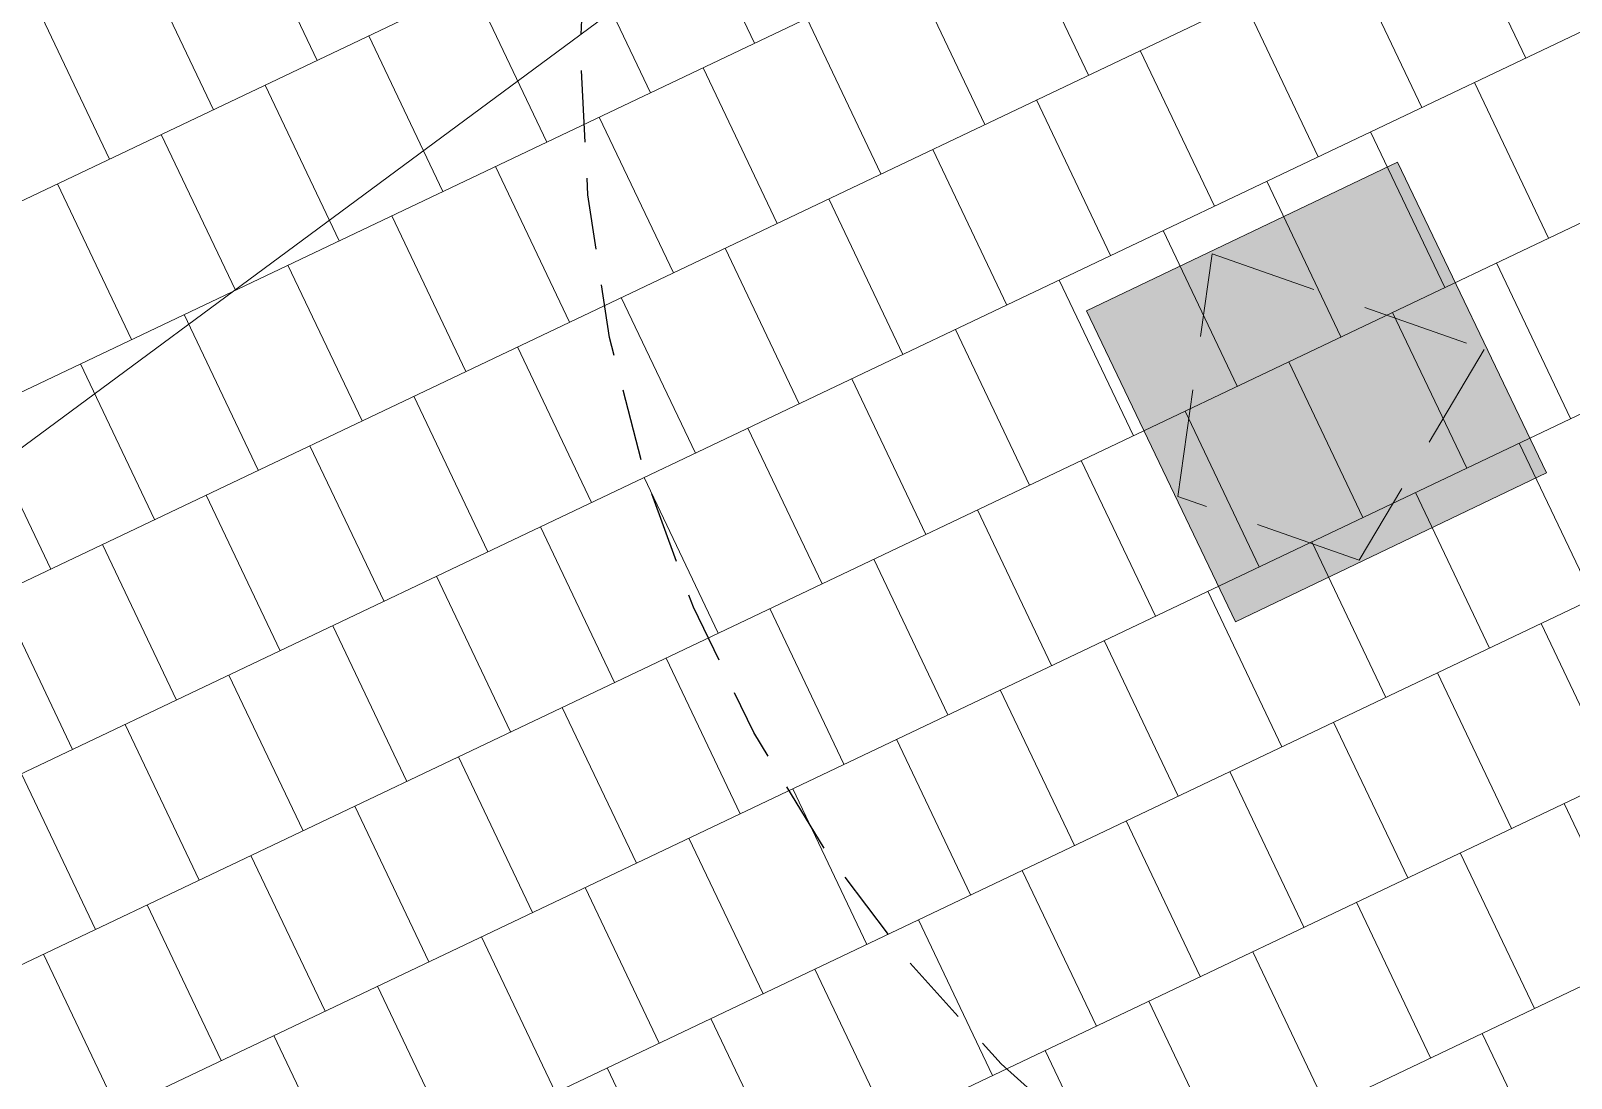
# Model space of a CAD drawing. Header units: metres. Extents: x 678805 to 1359287, y 2747329 to 5497370.
# Drawn here: x 679656.99 to 679662.36, y 2748572.24 to 2748575.89 of the extents above; entities that cross this region are included whole.
import ezdxf
from ezdxf.enums import TextEntityAlignment as Align

# ---------------------------------------------------------------- set-up
doc = ezdxf.new("R2010")
doc.units = ezdxf.units.M
doc.linetypes.add('XREF_MON_HSC_FURNITURE$0$DASHED2', pattern=[0.375, 0.25, -0.125])
doc.linetypes.add('XREF_MON_SFT_TREES$0$HIDDEN', pattern=[0.375, 0.25, -0.125])
for name, color, linetype in [('00_XREF_MON_HSC_PAVEMENT', 7, 'Continuous'), ('00_XREF_TWQ_BUILDINGS', 7, 'Continuous'), ('00_XREF_TWQ_SFT_TREES', 7, 'Continuous'), ('XREF_MON_SFT_TREES$0$SL_TREE_CANOPY', 251, 'XREF_MON_SFT_TREES$0$HIDDEN')]:
    doc.layers.add(name, color=color, linetype=linetype)
doc.layers.add('02-L-Waterfeatures 01', color=7, linetype='Continuous', true_color=0x4da6ff)
doc.layers.add('XREF_MON_SFT_TREES$0$SL_TREE_ZIZIPHUS_SPINA', color=7, linetype='Continuous', true_color=0xc6d408)
doc.layers.add('XREF_MON_GENERAL_LAYOUT$0$02-L-Level Curves 0.25-0.75m', color=33, linetype='Continuous', lineweight=5)
doc.layers.add('XREF_MON_HSC_FURNITURE$0$02-L-Furnitures  type 1', color=8, linetype='Continuous', lineweight=13)
doc.layers.add('XREF_MON_HSC_PAVEMENT$0$02-L-Joints-Paviment_07_Precast Concrete Blocks 60X40', color=7, linetype='Continuous', lineweight=5, true_color=0x999999)
doc.layers.add('XREF_MON_HSC_PAVEMENT$0$03-TR-Pavement_07_Precast Concrete Blocks 60X40', color=7, linetype='Continuous', lineweight=5, true_color=0x999999)
doc.layers.get('XREF_MON_SFT_TREES$0$SL_TREE_ZIZIPHUS_SPINA').off()
doc.styles.add('XREF_MON_GENERAL_LAYOUT$0$Standard', font='arial.ttf')

# ---------------------------------------------------------------- blocks, each defined once
blk = doc.blocks.new('XREF_MON_SFT_TREES$0$Ziziphus_spina_christi')
at = {"layer": 'XREF_MON_SFT_TREES$0$SL_TREE_CANOPY', "linetype": 'XREF_MON_SFT_TREES$0$HIDDEN'}
blk.add_circle((0, 0), 5, dxfattribs=at)
blk = doc.blocks.new('XREF_MON_SFT_TREES')
at = {"layer": 'XREF_MON_SFT_TREES$0$SL_TREE_ZIZIPHUS_SPINA', "rotation": 25.44812939262281}
for p in [(679652.3745, 2748579.4259), (679663.9075, 2748575.8299)]:
    blk.add_blockref('XREF_MON_SFT_TREES$0$Ziziphus_spina_christi', p, dxfattribs=at)
blk = doc.blocks.new('XREF_MON_HSC_PAVEMENT')
at = {"layer": 'XREF_MON_HSC_PAVEMENT$0$02-L-Joints-Paviment_07_Precast Concrete Blocks 60X40'}
for points in [[(679659.5128, 2748575.8458), (679659.255, 2748576.3876)], [(679662.197, 2748575.7942), (679661.9392, 2748576.336)], [(679657.9915, 2748575.7864), (679657.7337, 2748576.3282)], [(679660.6758, 2748575.7348), (679660.418, 2748576.2766)], [(679659.1516, 2748575.6739), (679658.8938, 2748576.2157)], [(679657.6304, 2748575.6145), (679657.3725, 2748576.1563)], [(679661.8359, 2748575.6223), (679661.578, 2748576.1641)], [(679660.3146, 2748575.5629), (679660.0568, 2748576.1047)], [(679658.7904, 2748575.502), (679658.5326, 2748576.0438)], [(679657.2692, 2748575.4426), (679657.0113, 2748575.9844)], [(679661.4747, 2748575.4504), (679661.2168, 2748575.9922)], [(679659.9534, 2748575.391), (679659.6956, 2748575.9328)], [(679658.4292, 2748575.3301), (679658.1714, 2748575.8719)], [(679661.1135, 2748575.2785), (679660.8557, 2748575.8203)], [(679659.5922, 2748575.2191), (679659.3344, 2748575.7609)], [(679658.068, 2748575.1583), (679657.8102, 2748575.7001)], [(679662.2765, 2748575.1675), (679662.0187, 2748575.7093)], [(679660.7523, 2748575.1067), (679660.4945, 2748575.6485)], [(679659.231, 2748575.0473), (679658.9732, 2748575.589)], [(679657.7068, 2748574.9864), (679657.449, 2748575.5282)], [(679661.9153, 2748574.9957), (679661.6575, 2748575.5374)], [(679660.3911, 2748574.9348), (679660.1333, 2748575.4766)], [(679658.8699, 2748574.8754), (679658.612, 2748575.4172)], [(679661.5541, 2748574.8238), (679661.2963, 2748575.3656)], [(679657.3456, 2748574.8145), (679657.0878, 2748575.3563)], [(679660.0299, 2748574.7629), (679659.7721, 2748575.3047)], [(679658.5087, 2748574.7035), (679658.2509, 2748575.2453)], [(679661.1929, 2748574.6519), (679660.9351, 2748575.1937)], [(679659.6687, 2748574.591), (679659.4109, 2748575.1328)], [(679658.1475, 2748574.5316), (679657.8897, 2748575.0734)], [(679662.353, 2748574.5394), (679662.0952, 2748575.0812)], [(679660.8317, 2748574.48), (679660.5739, 2748575.0218)], [(679659.3075, 2748574.4192), (679659.0497, 2748574.961)], [(679657.7863, 2748574.3598), (679657.5285, 2748574.9015)], [(679661.9918, 2748574.3676), (679661.734, 2748574.9093)], [(679660.4706, 2748574.3082), (679660.2127, 2748574.8499)], [(679658.9463, 2748574.2473), (679658.6885, 2748574.7891)], [(679657.4251, 2748574.1879), (679657.1673, 2748574.7297)], [(679661.6306, 2748574.1957), (679661.3728, 2748574.7375)], [(679660.1094, 2748574.1363), (679659.8515, 2748574.6781)], [(679658.5851, 2748574.0754), (679658.3273, 2748574.6172)], [(679661.2694, 2748574.0238), (679661.0116, 2748574.5656)], [(679657.0639, 2748574.016), (679656.8061, 2748574.5578)], [(679659.7482, 2748573.9644), (679659.4904, 2748574.5062)], [(679662.4324, 2748573.9128), (679662.1746, 2748574.4546)], [(679658.2239, 2748573.9035), (679657.9661, 2748574.4453)], [(679660.9082, 2748573.8519), (679660.6504, 2748574.3937)], [(679659.387, 2748573.7925), (679659.1292, 2748574.3343)], [(679657.8628, 2748573.7317), (679657.6049, 2748574.2734)], [(679662.0712, 2748573.7409), (679661.8134, 2748574.2827)], [(679660.547, 2748573.6801), (679660.2892, 2748574.2218)], [(679659.0258, 2748573.6206), (679658.768, 2748574.1624)], [(679657.5016, 2748573.5598), (679657.2438, 2748574.1016)], [(679661.7101, 2748573.569), (679661.4522, 2748574.1108)], [(679660.1858, 2748573.5082), (679659.928, 2748574.05)], [(679658.6646, 2748573.4488), (679658.4068, 2748573.9906)], [(679657.1404, 2748573.3879), (679656.8826, 2748573.9297)], [(679661.3489, 2748573.3972), (679661.0911, 2748573.939)], [(679659.8246, 2748573.3363), (679659.5668, 2748573.8781)], [(679658.3034, 2748573.2769), (679658.0456, 2748573.8187)], [(679662.5089, 2748573.2847), (679662.2511, 2748573.8265)], [(679660.9877, 2748573.2253), (679660.7299, 2748573.7671)], [(679659.4635, 2748573.1644), (679659.2056, 2748573.7062)], [(679662.1477, 2748573.1128), (679661.8899, 2748573.6546)], [(679657.9422, 2748573.105), (679657.6844, 2748573.6468)], [(679660.6265, 2748573.0534), (679660.3687, 2748573.5952)], [(679659.1023, 2748572.9926), (679658.8444, 2748573.5343)], [(679657.581, 2748572.9331), (679657.3232, 2748573.4749)], [(679661.7865, 2748572.941), (679661.5287, 2748573.4827)], [(679660.2653, 2748572.8815), (679660.0075, 2748573.4233)], [(679658.7411, 2748572.8207), (679658.4833, 2748573.3625)], [(679657.2198, 2748572.7613), (679656.962, 2748573.303)], [(679661.4253, 2748572.7691), (679661.1675, 2748573.3109)], [(679659.9041, 2748572.7097), (679659.6463, 2748573.2514)], [(679658.3799, 2748572.6488), (679658.1221, 2748573.1906)], [(679662.5884, 2748572.6581), (679662.3306, 2748573.1998)], [(679661.0641, 2748572.5972), (679660.8063, 2748573.139)], [(679659.5429, 2748572.5378), (679659.2851, 2748573.0796)], [(679658.0187, 2748572.4769), (679657.7609, 2748573.0187)], [(679662.2272, 2748572.4862), (679661.9694, 2748573.028)], [(679660.703, 2748572.4253), (679660.4451, 2748572.9671)], [(679659.1817, 2748572.3659), (679658.9239, 2748572.9077)], [(679657.6575, 2748572.305), (679657.3997, 2748572.8468)], [(679661.866, 2748572.3143), (679661.6082, 2748572.8561)], [(679660.3418, 2748572.2534), (679660.084, 2748572.7952)], [(679658.8205, 2748572.194), (679658.5627, 2748572.7358)], [(679661.5048, 2748572.1424), (679661.247, 2748572.6842)], [(679657.2963, 2748572.1332), (679657.0385, 2748572.675)], [(679659.9806, 2748572.0816), (679659.7228, 2748572.6234)], [(679658.4593, 2748572.0222), (679658.2015, 2748572.5639)], [(679661.1436, 2748571.9706), (679660.8858, 2748572.5123)], [(679659.6194, 2748571.9097), (679659.3616, 2748572.4515)], [(679658.0982, 2748571.8503), (679657.8403, 2748572.3921)], [(679662.3037, 2748571.8581), (679662.0458, 2748572.3999)], [(679660.7824, 2748571.7987), (679660.5246, 2748572.3405)], [(679659.2582, 2748571.7378), (679659.0004, 2748572.2796)]]:
    blk.add_lwpolyline(points, dxfattribs=at)
at = {"layer": 'XREF_MON_HSC_PAVEMENT$0$03-TR-Pavement_07_Precast Concrete Blocks 60X40'}
for p, q in [((679646.2496, 2748570.1988), (679665.6068, 2748579.4102)), ((679646.5081, 2748569.6574), (679665.926, 2748578.8976)), ((679646.7667, 2748569.1159), (679666.2452, 2748578.3851)), ((679648.6555, 2748569.3503), (679666.5644, 2748577.8725)), ((679647.8009, 2748566.9502), (679667.5221, 2748576.3348)), ((679648.0594, 2748566.4088), (679667.8413, 2748575.8222)), ((679648.9133, 2748568.8085), (679662.9989, 2748575.5113)), ((679648.318, 2748565.8673), (679668.1605, 2748575.3096)), ((679649.1711, 2748568.2667), (679663.2567, 2748574.9695))]:
    blk.add_line(p, q, dxfattribs=at)
blk = doc.blocks.new('XREF_MON_HSC_FURNITURE$0$Poliedric concrete bench 3')
at = {"true_color": 0xebebeb}
h = blk.add_hatch(color=7, dxfattribs=at)
h.dxf.hatch_style = 1
h.paths.add_polyline_path([(0, 0), (1.2, 0), (1.2, 1.2), (0, 1.2)])
at = {"color": 0}
blk.add_lwpolyline([(0, 0), (1.2, 0), (1.2, 1.2), (0, 1.2)], close=True, dxfattribs=at)
at = {"color": 253, "linetype": 'XREF_MON_HSC_FURNITURE$0$DASHED2', "ltscale": 1.5}
blk.add_lwpolyline([(0.0077, 0.4808), (0.4809, 1.1906), (1.1906, 0.4809), (0.4808, 0.0077)], close=True, dxfattribs=at)
blk = doc.blocks.new('XREF_MON_HSC_FURNITURE')
at = {"layer": 'XREF_MON_HSC_FURNITURE$0$02-L-Furnitures  type 1', "rotation": 25.59600512096665}
blk.add_blockref('XREF_MON_HSC_FURNITURE$0$Poliedric concrete bench 3', (679661.1869, 2748573.8319), dxfattribs=at)
blk = doc.blocks.new('XREF_MON_GENERAL_LAYOUT')
at = {"layer": 'XREF_MON_GENERAL_LAYOUT$0$02-L-Level Curves 0.25-0.75m', "ltscale": 0.3}
blk.add_lwpolyline([(679676.8594, 2748590.2148), (679674.0288, 2748587.0554), (679647.3045, 2748567.2983)], dxfattribs=at)
at = {"style": 'XREF_MON_GENERAL_LAYOUT$0$Standard'}
for tag, rotation, p in [('604,00', 330.2643, (679905.7703, 2748776.5578)), ('603,00', 330.2643, (679901.8609, 2748753.4772)), ('600,00', 133.826, (679944.5968, 2748745.1526)), ('602,00', 330.2643, (679883.3192, 2748738.7269)), ('601,00', 117.8906, (679920.972, 2748732.8701)), ('601,00', 330.2643, (679864.7775, 2748723.9765)), ('600,00', 40.8833, (679777.4054, 2748705.4436, 1.17)), ('602,00', 330.2643, (679941.2749, 2748705.483)), ('601,00', 40.8833, (679701.7984, 2748703.8886, 1.17)), ('598,00', 62.091, (679810.2666, 2748702.6187)), ('600,00', 330.2643, (679877.7815, 2748691.1312)), ('600,00', 19.5511, (679920.4438, 2748685.4955)), ('601,00', 330.2643, (679934.8129, 2748683.8036)), ('599,00', 330.2643, (679854.5671, 2748679.0611)), ('600,00', 88.3928, (679743.9135, 2748675.5716)), ('599,00', 20.6086, (679924.2599, 2748675.2164)), ('601,00', 88.3928, (679728.0346, 2748671.3178, -2)), ('602,00', 88.3928, (679711.8258, 2748665.9661, -1)), ('603,00', 88.3928, (679695.6151, 2748660.611)), ('599,00', 40.8833, (679788.8073, 2748655.8292, 1.17)), ('601,00', 40.8833, (679627.6123, 2748644.6026, 1.17)), ('603,00', 41.7058, (679702.4989, 2748628.4844, 1.17)), ('600,00', 40.8833, (679645.925, 2748597.9261, 1.17)), ('599,00', 34.2277, (679673.5744, 2748555.136, 5.34))]:
    blk.add_attdef(tag, text='', height=1, rotation=rotation, dxfattribs=at).set_placement(p, align=Align.MIDDLE)
at = {"ltscale": 0.3, "style": 'XREF_MON_GENERAL_LAYOUT$0$Standard'}
for tag, rotation, p in [('603,50', 330.2643, (679911.5006, 2748760.5702)), ('602,50', 330.2643, (679892.8647, 2748745.8464)), ('600,50', 133.826, (679933.0483, 2748738.7294)), ('601,50', 330.2643, (679873.5807, 2748731.6715)), ('601,50', 101.2857, (679909.522, 2748726.9453)), ('602,50', 330.2643, (679948.6249, 2748713.8598)), ('600,50', 39.606, (679743.2426, 2748706.9713)), ('600,50', 330.2643, (679880.266, 2748702.726)), ('600,50', 17.3537, (679917.6151, 2748690.5539)), ('599,50', 330.2643, (679867.1975, 2748684.7162)), ('599,50', 18.8944, (679921.7104, 2748680.5784)), ('599,50', 39.606, (679778.9915, 2748677.2412)), ('600,50', 88.3928, (679735.9249, 2748673.5861)), ('601,50', 88.3928, (679719.9063, 2748668.581)), ('602,50', 88.3928, (679703.4738, 2748663.4518)), ('598,50', 330.2643, (679861.7651, 2748662.3968)), ('601,50', 39.606, (679610.5133, 2748662.0612)), ('600,00', 41.7058, (679752.3076, 2748637.6854)), ('601,00', 41.7058, (679736.0441, 2748634.5376)), ('599,00', 35.0835, (679763.0433, 2748634.415, 1.17)), ('602,00', 41.7058, (679720.1743, 2748633.0959, 1.17)), ('600,00', 35.0835, (679747.0628, 2748629.9031, 1.17)), ('601,00', 35.0835, (679731.2456, 2748625.2389, 1.17)), ('600,50', 39.606, (679636.9197, 2748621.3387)), ('602,00', 35.0835, (679715.3998, 2748620.6394, 1.17)), ('599,50', 28.7604, (679659.4816, 2748574.3233))]:
    blk.add_attdef(tag, text='', height=1, rotation=rotation, dxfattribs=at).set_placement(p, align=Align.MIDDLE)

msp = doc.modelspace()

# ---------------------------------------------------------------- block references
at = {"layer": '00_XREF_MON_HSC_PAVEMENT'}
msp.add_blockref('XREF_MON_HSC_PAVEMENT', (0, 0), dxfattribs=at)
at = {"layer": '00_XREF_TWQ_BUILDINGS'}
msp.add_blockref('XREF_MON_HSC_FURNITURE', (0, 0), dxfattribs=at)
at = {"layer": '00_XREF_TWQ_SFT_TREES'}
msp.add_blockref('XREF_MON_SFT_TREES', (0, 0), dxfattribs=at)
at = {"layer": '02-L-Waterfeatures 01', "color": 18, "true_color": 0x000000}
msp.add_blockref('XREF_MON_GENERAL_LAYOUT', (0, 0), dxfattribs=at)

doc.saveas('drawing.dxf')
